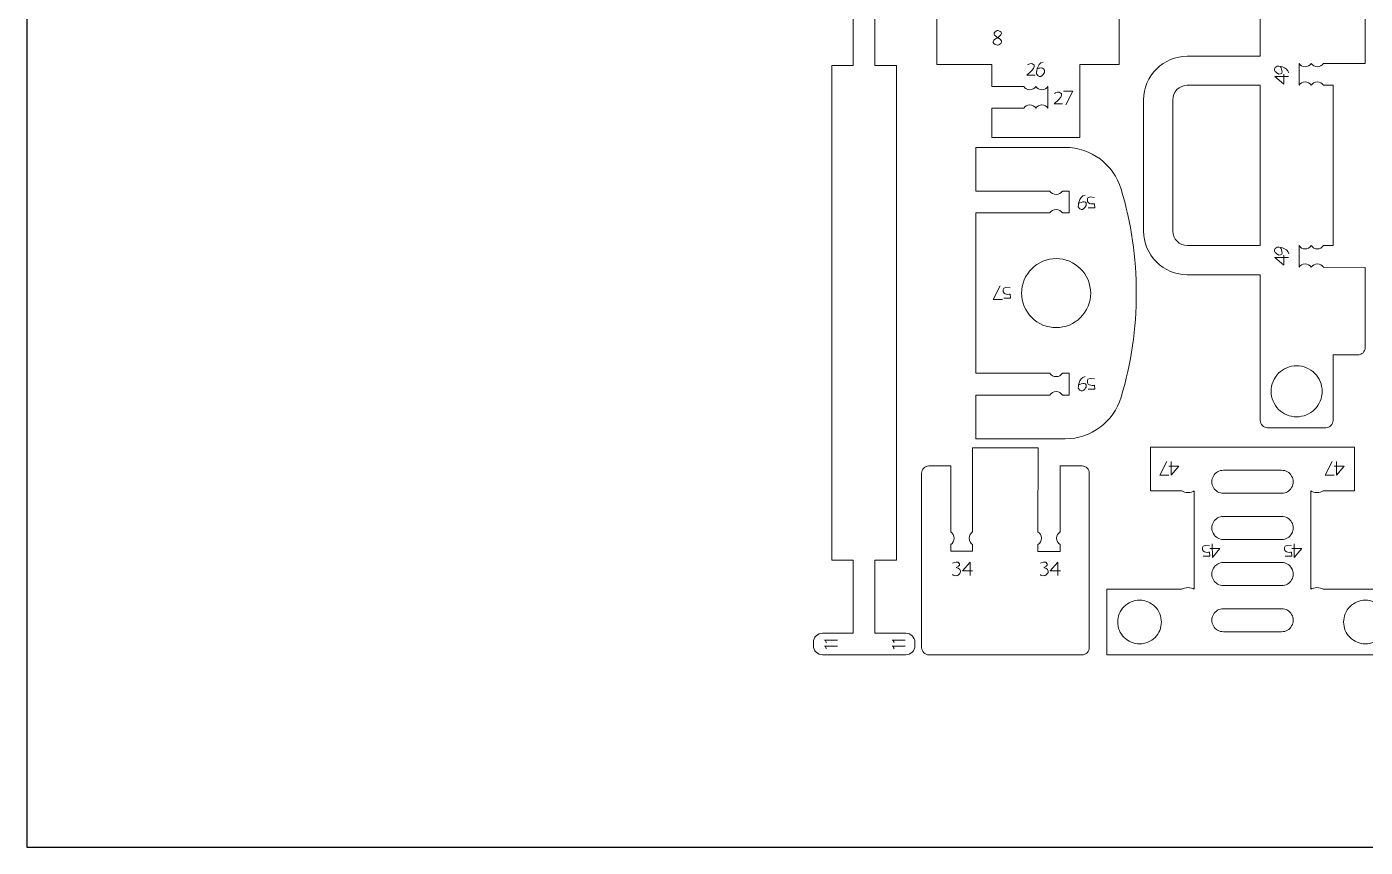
# Model space of a CAD drawing. Header units: centimetres. Extents: x -25 to 25, y -32.5 to 32.5.
# Drawn here: x -25 to -6.45, y -32.5 to -21.13 of the extents above; entities that cross this region are included whole.
import ezdxf

# ---------------------------------------------------------------- set-up
doc = ezdxf.new("R2010")
doc.units = ezdxf.units.CM
doc.header["$MEASUREMENT"] = 0
doc.layers.add('Capa 1', color=7, linetype='Continuous')

msp = doc.modelspace()

# ---------------------------------------------------------------- linework, layer by layer
at = {"layer": 'Capa 1', "color": 254}
msp.add_lwpolyline([(-25, -32.5), (25, -32.5), (25, 32.5), (-25, 32.5), (-25, -32.5)], close=True, dxfattribs=at)
at = {"layer": 'Capa 1', "color": 250, "lineweight": 9}
for points, knots in [([(-11.18623, -21.95281), (-11.18623, -21.95281), (-11.62764, -21.95281), (-11.62764, -21.95281), (-11.62764, -21.95281), (-11.62764, -21.95281), (-11.62764, -21.64964), (-11.62764, -21.64964), (-11.62764, -21.64964), (-11.62764, -21.64964), (-12.39067, -21.64964), (-12.39067, -21.64964), (-12.39067, -21.64964), (-12.39067, -21.64964), (-12.39067, -20.96394), (-12.39067, -20.96394), (-12.39067, -20.96394), (-12.39064, -20.7694), (-12.30115, -20.58584), (-12.1478, -20.46614), (-12.1478, -20.46614), (-12.1478, -20.46614), (-10.84856, -19.45156), (-10.84856, -19.45156), (-10.84856, -19.45156), (-10.66436, -19.30851), (-10.41473, -19.28299), (-10.2054, -19.38581), (-10.2054, -19.38581), (-9.99607, -19.48862), (-9.86368, -19.69855), (-9.8643, -19.93177), (-9.8643, -19.93177), (-9.8643, -19.93177), (-9.8643, -21.64964), (-9.8643, -21.64964), (-9.8643, -21.64964), (-9.8643, -21.64964), (-10.40793, -21.64964), (-10.40793, -21.64964), (-10.40793, -21.64964), (-10.40793, -21.64964), (-10.40793, -22.66019), (-10.40793, -22.66019), (-10.40793, -22.66019), (-10.40793, -22.66019), (-11.62764, -22.66019), (-11.62764, -22.66019), (-11.62764, -22.66019), (-11.62764, -22.66019), (-11.62764, -22.25282), (-11.62764, -22.25282), (-11.62764, -22.25282), (-11.62764, -22.25282), (-11.18639, -22.25282), (-11.18639, -22.25282)], [0, 0, 0, 0, 0.06666667, 0.06666667, 0.06666667, 0.06666667, 0.13333333, 0.13333333, 0.13333333, 0.13333333, 0.2, 0.2, 0.2, 0.2, 0.26666667, 0.26666667, 0.26666667, 0.26666667, 0.33333333, 0.33333333, 0.33333333, 0.33333333, 0.4, 0.4, 0.4, 0.4, 0.46666667, 0.46666667, 0.46666667, 0.46666667, 0.53333333, 0.53333333, 0.53333333, 0.53333333, 0.6, 0.6, 0.6, 0.6, 0.66666667, 0.66666667, 0.66666667, 0.66666667, 0.73333333, 0.73333333, 0.73333333, 0.73333333, 0.8, 0.8, 0.8, 0.8, 0.86666667, 0.86666667, 0.86666667, 0.86666667, 1, 1, 1, 1]), ([(-7.03354, -21.63417), (-7.03354, -21.63417), (-6.45442, -21.63416), (-6.45442, -21.63416), (-6.45442, -21.63416), (-6.45442, -21.63416), (-6.45442, -20.52318), (-6.45442, -20.52318), (-6.45442, -20.52318), (-6.45445, -20.49637), (-6.46511, -20.47069), (-6.48407, -20.45173), (-6.48407, -20.45173), (-6.50303, -20.4328), (-6.52863, -20.42216), (-6.55542, -20.42219), (-6.55542, -20.42219), (-6.55542, -20.42219), (-6.89898, -20.42219), (-6.89898, -20.42219), (-6.89898, -20.42219), (-6.89898, -20.42219), (-6.89898, -19.5132), (-6.89898, -19.5132), (-6.89898, -19.5132), (-6.899, -19.48638), (-6.90967, -19.4607), (-6.92863, -19.44177), (-6.92863, -19.44177), (-6.94761, -19.42281), (-6.97319, -19.41217), (-7, -19.4122), (-7, -19.4122), (-7, -19.4122), (-7.80797, -19.4122), (-7.80797, -19.4122), (-7.80797, -19.4122), (-7.83478, -19.41223), (-7.86049, -19.42289), (-7.87942, -19.44185), (-7.87942, -19.44185), (-7.89835, -19.46081), (-7.90899, -19.48638), (-7.90896, -19.5132), (-7.90896, -19.5132), (-7.90896, -19.5132), (-7.90896, -21.53317), (-7.90896, -21.53317), (-7.90896, -21.53317), (-7.90896, -21.53317), (-8.91895, -21.53317), (-8.91895, -21.53317), (-8.91895, -21.53317), (-9.07977, -21.53327), (-9.23396, -21.59724), (-9.34762, -21.71103), (-9.34762, -21.71103), (-9.46127, -21.82484), (-9.52506, -21.97833), (-9.52495, -22.13914), (-9.52495, -22.13914), (-9.52495, -22.13914), (-9.52495, -23.95712), (-9.52495, -23.95712), (-9.52495, -23.95712), (-9.52485, -24.11794), (-9.46085, -24.27214), (-9.34707, -24.38579), (-9.34707, -24.38579), (-9.23328, -24.49942), (-9.07977, -24.5632), (-8.91895, -24.5631), (-8.91895, -24.5631), (-8.91895, -24.5631), (-7.90896, -24.5631), (-7.90896, -24.5631), (-7.90896, -24.5631), (-7.90896, -24.5631), (-7.90896, -26.58307), (-7.90896, -26.58307), (-7.90896, -26.58307), (-7.90896, -26.60988), (-7.8983, -26.63559), (-7.87932, -26.65453), (-7.87932, -26.65453), (-7.86036, -26.67346), (-7.83478, -26.68409), (-7.80797, -26.68407), (-7.80797, -26.68407), (-7.80797, -26.68407), (-7, -26.68407), (-7, -26.68407), (-7, -26.68407), (-6.97319, -26.68407), (-6.94748, -26.67341), (-6.92855, -26.65442), (-6.92855, -26.65442), (-6.90961, -26.63546), (-6.89898, -26.60988), (-6.89898, -26.58307), (-6.89898, -26.58307), (-6.89898, -26.58307), (-6.89898, -25.67408), (-6.89898, -25.67408), (-6.89898, -25.67408), (-6.89898, -25.67408), (-6.55542, -25.67408), (-6.55542, -25.67408), (-6.55542, -25.67408), (-6.52863, -25.67408), (-6.50292, -25.66342), (-6.48399, -25.64446), (-6.48399, -25.64446), (-6.46506, -25.62547), (-6.45442, -25.5999), (-6.45442, -25.57309), (-6.45442, -25.57309), (-6.45442, -25.57309), (-6.45442, -24.4621), (-6.45442, -24.4621), (-6.45442, -24.4621), (-6.45442, -24.4621), (-7.03338, -24.45913), (-7.03338, -24.45913)], [0, 0, 0, 0, 0.03125, 0.03125, 0.03125, 0.03125, 0.0625, 0.0625, 0.0625, 0.0625, 0.09375, 0.09375, 0.09375, 0.09375, 0.125, 0.125, 0.125, 0.125, 0.15625, 0.15625, 0.15625, 0.15625, 0.1875, 0.1875, 0.1875, 0.1875, 0.21875, 0.21875, 0.21875, 0.21875, 0.25, 0.25, 0.25, 0.25, 0.28125, 0.28125, 0.28125, 0.28125, 0.3125, 0.3125, 0.3125, 0.3125, 0.34375, 0.34375, 0.34375, 0.34375, 0.375, 0.375, 0.375, 0.375, 0.40625, 0.40625, 0.40625, 0.40625, 0.4375, 0.4375, 0.4375, 0.4375, 0.46875, 0.46875, 0.46875, 0.46875, 0.5, 0.5, 0.5, 0.5, 0.53125, 0.53125, 0.53125, 0.53125, 0.5625, 0.5625, 0.5625, 0.5625, 0.59375, 0.59375, 0.59375, 0.59375, 0.625, 0.625, 0.625, 0.625, 0.65625, 0.65625, 0.65625, 0.65625, 0.6875, 0.6875, 0.6875, 0.6875, 0.71875, 0.71875, 0.71875, 0.71875, 0.75, 0.75, 0.75, 0.75, 0.78125, 0.78125, 0.78125, 0.78125, 0.8125, 0.8125, 0.8125, 0.8125, 0.84375, 0.84375, 0.84375, 0.84375, 0.875, 0.875, 0.875, 0.875, 0.90625, 0.90625, 0.90625, 0.90625, 0.9375, 0.9375, 0.9375, 0.9375, 1, 1, 1, 1]), ([(-13.24672, -28.52178), (-13.24672, -28.52178), (-12.94671, -28.52178), (-12.94671, -28.52178), (-12.94671, -28.52178), (-12.94671, -28.52178), (-12.94671, -21.66276), (-12.94671, -21.66276), (-12.94671, -21.66276), (-12.94671, -21.66276), (-13.24672, -21.66276), (-13.24672, -21.66276), (-13.24672, -21.66276), (-13.24672, -21.66276), (-13.24672, -20.6522), (-13.24672, -20.6522), (-13.24672, -20.6522), (-13.24672, -20.6522), (-12.8204, -20.6522), (-12.8204, -20.6522), (-12.8204, -20.6522), (-12.78687, -20.65218), (-12.75473, -20.63884), (-12.73104, -20.61513), (-12.73104, -20.61513), (-12.70736, -20.59141), (-12.69406, -20.55941), (-12.69408, -20.52589), (-12.69408, -20.52589), (-12.69408, -20.52589), (-12.69408, -20.47852), (-12.69408, -20.47852), (-12.69408, -20.47852), (-12.6941, -20.44499), (-12.70743, -20.41285), (-12.73116, -20.38917), (-12.73116, -20.38917), (-12.75487, -20.36547), (-12.78687, -20.35218), (-12.8204, -20.3522), (-12.8204, -20.3522), (-12.8204, -20.3522), (-13.39673, -20.3522), (-13.39673, -20.3522), (-13.39673, -20.3522), (-13.39673, -20.3522), (-13.97305, -20.3522), (-13.97305, -20.3522), (-13.97305, -20.3522), (-14.00658, -20.35222), (-14.03872, -20.36556), (-14.06241, -20.38928), (-14.06241, -20.38928), (-14.0861, -20.41299), (-14.09939, -20.44499), (-14.09938, -20.47852), (-14.09938, -20.47852), (-14.09938, -20.47852), (-14.09938, -20.52589), (-14.09938, -20.52589), (-14.09938, -20.52589), (-14.09936, -20.55941), (-14.08602, -20.59155), (-14.0623, -20.61524), (-14.0623, -20.61524), (-14.03858, -20.63893), (-14.00658, -20.65223), (-13.97305, -20.6522), (-13.97305, -20.6522), (-13.97305, -20.6522), (-13.54673, -20.6522), (-13.54673, -20.6522), (-13.54673, -20.6522), (-13.54673, -20.6522), (-13.54673, -21.66276), (-13.54673, -21.66276), (-13.54673, -21.66276), (-13.54673, -21.66276), (-13.84674, -21.66276), (-13.84674, -21.66276), (-13.84674, -21.66276), (-13.84674, -21.66276), (-13.84674, -28.52178), (-13.84674, -28.52178), (-13.84674, -28.52178), (-13.84674, -28.52178), (-13.54673, -28.52178), (-13.54673, -28.52178), (-13.54673, -28.52178), (-13.54673, -28.52178), (-13.54673, -29.53233), (-13.54673, -29.53233), (-13.54673, -29.53233), (-13.54673, -29.53233), (-13.97305, -29.53233), (-13.97305, -29.53233), (-13.97305, -29.53233), (-14.00658, -29.53235), (-14.03872, -29.54569), (-14.06241, -29.56941), (-14.06241, -29.56941), (-14.0861, -29.59313), (-14.09939, -29.62513), (-14.09938, -29.65865), (-14.09938, -29.65865), (-14.09938, -29.65865), (-14.09938, -29.70602), (-14.09938, -29.70602), (-14.09938, -29.70602), (-14.09936, -29.73955), (-14.08602, -29.77169), (-14.0623, -29.79537), (-14.0623, -29.79537), (-14.03858, -29.81907), (-14.00658, -29.83236), (-13.97305, -29.83234), (-13.97305, -29.83234), (-13.97305, -29.83234), (-13.39673, -29.83234), (-13.39673, -29.83234), (-13.39673, -29.83234), (-13.39673, -29.83234), (-12.8204, -29.83234), (-12.8204, -29.83234), (-12.8204, -29.83234), (-12.78687, -29.83232), (-12.75473, -29.81898), (-12.73104, -29.79526), (-12.73104, -29.79526), (-12.70736, -29.77154), (-12.69406, -29.73955), (-12.69408, -29.70602), (-12.69408, -29.70602), (-12.69408, -29.70602), (-12.69408, -29.65865), (-12.69408, -29.65865), (-12.69408, -29.65865), (-12.6941, -29.62513), (-12.70743, -29.59299), (-12.73116, -29.5693), (-12.73116, -29.5693), (-12.75487, -29.54561), (-12.78687, -29.53231), (-12.8204, -29.53233), (-12.8204, -29.53233), (-12.8204, -29.53233), (-13.24672, -29.53233), (-13.24672, -29.53233), (-13.24672, -29.53233), (-13.24672, -29.53233), (-13.24672, -28.52178), (-13.24672, -28.52178)], [0, 0, 0, 0, 0.02564103, 0.02564103, 0.02564103, 0.02564103, 0.05128205, 0.05128205, 0.05128205, 0.05128205, 0.07692308, 0.07692308, 0.07692308, 0.07692308, 0.1025641, 0.1025641, 0.1025641, 0.1025641, 0.12820513, 0.12820513, 0.12820513, 0.12820513, 0.15384615, 0.15384615, 0.15384615, 0.15384615, 0.17948718, 0.17948718, 0.17948718, 0.17948718, 0.20512821, 0.20512821, 0.20512821, 0.20512821, 0.23076923, 0.23076923, 0.23076923, 0.23076923, 0.25641026, 0.25641026, 0.25641026, 0.25641026, 0.28205128, 0.28205128, 0.28205128, 0.28205128, 0.30769231, 0.30769231, 0.30769231, 0.30769231, 0.33333333, 0.33333333, 0.33333333, 0.33333333, 0.35897436, 0.35897436, 0.35897436, 0.35897436, 0.38461538, 0.38461538, 0.38461538, 0.38461538, 0.41025641, 0.41025641, 0.41025641, 0.41025641, 0.43589744, 0.43589744, 0.43589744, 0.43589744, 0.46153846, 0.46153846, 0.46153846, 0.46153846, 0.48717949, 0.48717949, 0.48717949, 0.48717949, 0.51282051, 0.51282051, 0.51282051, 0.51282051, 0.53846154, 0.53846154, 0.53846154, 0.53846154, 0.56410256, 0.56410256, 0.56410256, 0.56410256, 0.58974359, 0.58974359, 0.58974359, 0.58974359, 0.61538462, 0.61538462, 0.61538462, 0.61538462, 0.64102564, 0.64102564, 0.64102564, 0.64102564, 0.66666667, 0.66666667, 0.66666667, 0.66666667, 0.69230769, 0.69230769, 0.69230769, 0.69230769, 0.71794872, 0.71794872, 0.71794872, 0.71794872, 0.74358974, 0.74358974, 0.74358974, 0.74358974, 0.76923077, 0.76923077, 0.76923077, 0.76923077, 0.79487179, 0.79487179, 0.79487179, 0.79487179, 0.82051282, 0.82051282, 0.82051282, 0.82051282, 0.84615385, 0.84615385, 0.84615385, 0.84615385, 0.87179487, 0.87179487, 0.87179487, 0.87179487, 0.8974359, 0.8974359, 0.8974359, 0.8974359, 0.92307692, 0.92307692, 0.92307692, 0.92307692, 0.94871795, 0.94871795, 0.94871795, 0.94871795, 1, 1, 1, 1]), ([(-7.37042, -21.63417), (-7.35264, -21.66187), (-7.32156, -21.68023), (-7.2862, -21.68023), (-7.2862, -21.68023), (-7.25084, -21.68023), (-7.21976, -21.66187), (-7.20198, -21.63417)], [0, 0, 0, 0, 0.33333333, 0.33333333, 0.33333333, 0.33333333, 1, 1, 1, 1]), ([(-7.20198, -21.63417), (-7.1842, -21.66187), (-7.15312, -21.68023), (-7.11776, -21.68023), (-7.11776, -21.68023), (-7.0824, -21.68023), (-7.05132, -21.66187), (-7.03354, -21.63417)], [0, 0, 0, 0, 0.33333333, 0.33333333, 0.33333333, 0.33333333, 1, 1, 1, 1]), ([(-11.01779, -21.95281), (-11.03557, -21.98051), (-11.06665, -21.99887), (-11.10201, -21.99887), (-11.10201, -21.99887), (-11.13737, -21.99887), (-11.16845, -21.98051), (-11.18623, -21.95281)], [0, 0, 0, 0, 0.33333333, 0.33333333, 0.33333333, 0.33333333, 1, 1, 1, 1]), ([(-10.84935, -21.95281), (-10.86713, -21.98051), (-10.89821, -21.99887), (-10.93357, -21.99887), (-10.93357, -21.99887), (-10.96893, -21.99887), (-11.00001, -21.98051), (-11.01779, -21.95281)], [0, 0, 0, 0, 0.33333333, 0.33333333, 0.33333333, 0.33333333, 1, 1, 1, 1]), ([(-8.91895, -21.93715), (-8.97257, -21.9372), (-9.02396, -21.95853), (-9.06183, -21.99645), (-9.06183, -21.99645), (-9.09972, -22.03437), (-9.12099, -22.08555), (-9.12094, -22.13914), (-9.12094, -22.13914), (-9.12094, -22.13914), (-9.12094, -23.95712), (-9.12094, -23.95712), (-9.12094, -23.95712), (-9.12092, -24.01072), (-9.09959, -24.06214), (-9.06167, -24.1), (-9.06167, -24.1), (-9.02373, -24.1379), (-8.97257, -24.15914), (-8.91895, -24.15912), (-8.91895, -24.15912), (-8.91895, -24.15912), (-7.90896, -24.15912), (-7.90896, -24.15912), (-7.90896, -24.15912), (-7.90896, -24.15912), (-7.90896, -21.93715), (-7.90896, -21.93715), (-7.90896, -21.93715), (-7.90896, -21.93715), (-8.91895, -21.93715), (-8.91895, -21.93715)], [0, 0, 0, 0, 0.11111111, 0.11111111, 0.11111111, 0.11111111, 0.22222222, 0.22222222, 0.22222222, 0.22222222, 0.33333333, 0.33333333, 0.33333333, 0.33333333, 0.44444444, 0.44444444, 0.44444444, 0.44444444, 0.55555556, 0.55555556, 0.55555556, 0.55555556, 0.66666667, 0.66666667, 0.66666667, 0.66666667, 0.77777778, 0.77777778, 0.77777778, 0.77777778, 1, 1, 1, 1]), ([(-7.37026, -21.93418), (-7.35248, -21.90648), (-7.3214, -21.88812), (-7.28604, -21.88812), (-7.28604, -21.88812), (-7.25068, -21.88812), (-7.2196, -21.90648), (-7.20182, -21.93418)], [0, 0, 0, 0, 0.33333333, 0.33333333, 0.33333333, 0.33333333, 1, 1, 1, 1]), ([(-7.20182, -21.93418), (-7.18404, -21.90648), (-7.15296, -21.88812), (-7.1176, -21.88812), (-7.1176, -21.88812), (-7.08224, -21.88812), (-7.05116, -21.90648), (-7.03338, -21.93418)], [0, 0, 0, 0, 0.33333333, 0.33333333, 0.33333333, 0.33333333, 1, 1, 1, 1]), ([(-7.03354, -24.15912), (-7.03354, -24.15912), (-6.89898, -24.15912), (-6.89898, -24.15912), (-6.89898, -24.15912), (-6.89898, -24.15912), (-6.89898, -21.93715), (-6.89898, -21.93715), (-6.89898, -21.93715), (-6.89898, -21.93715), (-7.03338, -21.93418), (-7.03338, -21.93418)], [0, 0, 0, 0, 0.25, 0.25, 0.25, 0.25, 0.5, 0.5, 0.5, 0.5, 1, 1, 1, 1]), ([(-11.01795, -22.25282), (-11.03573, -22.22512), (-11.06681, -22.20676), (-11.10217, -22.20676), (-11.10217, -22.20676), (-11.13753, -22.20676), (-11.16861, -22.22512), (-11.18639, -22.25282)], [0, 0, 0, 0, 0.33333333, 0.33333333, 0.33333333, 0.33333333, 1, 1, 1, 1]), ([(-10.84951, -22.25282), (-10.86729, -22.22512), (-10.89837, -22.20676), (-10.93373, -22.20676), (-10.93373, -22.20676), (-10.96909, -22.20676), (-11.00017, -22.22512), (-11.01795, -22.25282)], [0, 0, 0, 0, 0.33333333, 0.33333333, 0.33333333, 0.33333333, 1, 1, 1, 1]), ([(-10.82474, -23.40279), (-10.82474, -23.40279), (-11.8476, -23.40416), (-11.8476, -23.40416), (-11.8476, -23.40416), (-11.8476, -23.40416), (-11.8476, -22.79816), (-11.8476, -22.79816), (-11.8476, -22.79816), (-11.8476, -22.79816), (-10.61047, -22.79816), (-10.61047, -22.79816), (-10.61047, -22.79816), (-10.2533, -22.79803), (-9.93832, -23.03306), (-9.83614, -23.3753), (-9.83614, -23.3753), (-9.55547, -24.31651), (-9.55558, -25.3197), (-9.83614, -26.26096), (-9.83614, -26.26096), (-9.93808, -26.60326), (-10.2533, -26.83797), (-10.61047, -26.83808), (-10.61047, -26.83808), (-10.61047, -26.83808), (-11.8476, -26.83808), (-11.8476, -26.83808), (-11.8476, -26.83808), (-11.8476, -26.83808), (-11.8476, -26.2321), (-11.8476, -26.2321), (-11.8476, -26.2321), (-11.8476, -26.2321), (-10.82474, -26.2321), (-10.82474, -26.2321)], [0, 0, 0, 0, 0.1, 0.1, 0.1, 0.1, 0.2, 0.2, 0.2, 0.2, 0.3, 0.3, 0.3, 0.3, 0.4, 0.4, 0.4, 0.4, 0.5, 0.5, 0.5, 0.5, 0.6, 0.6, 0.6, 0.6, 0.7, 0.7, 0.7, 0.7, 0.8, 0.8, 0.8, 0.8, 1, 1, 1, 1]), ([(-10.64849, -23.40279), (-10.6671, -23.43178), (-10.69962, -23.45099), (-10.73662, -23.45099), (-10.73662, -23.45099), (-10.77362, -23.45099), (-10.80614, -23.43178), (-10.82474, -23.40279)], [0, 0, 0, 0, 0.33333333, 0.33333333, 0.33333333, 0.33333333, 1, 1, 1, 1]), ([(-10.64848, -23.40279), (-10.64848, -23.40279), (-10.55596, -23.40268), (-10.55596, -23.40268), (-10.55596, -23.40268), (-10.55596, -23.40268), (-10.55596, -23.70715), (-10.55596, -23.70715), (-10.55596, -23.70715), (-10.55596, -23.70715), (-10.6485, -23.70715), (-10.6485, -23.70715)], [0, 0, 0, 0, 0.25, 0.25, 0.25, 0.25, 0.5, 0.5, 0.5, 0.5, 1, 1, 1, 1]), ([(-10.82474, -25.92774), (-10.82474, -25.92774), (-11.8476, -25.92911), (-11.8476, -25.92911), (-11.8476, -25.92911), (-11.8476, -25.92911), (-11.8476, -23.70715), (-11.8476, -23.70715), (-11.8476, -23.70715), (-11.8476, -23.70715), (-10.82474, -23.70715), (-10.82474, -23.70715)], [0, 0, 0, 0, 0.25, 0.25, 0.25, 0.25, 0.5, 0.5, 0.5, 0.5, 1, 1, 1, 1]), ([(-10.64849, -23.70715), (-10.6671, -23.67816), (-10.69962, -23.65895), (-10.73662, -23.65895), (-10.73662, -23.65895), (-10.77362, -23.65895), (-10.80614, -23.67816), (-10.82474, -23.70715)], [0, 0, 0, 0, 0.33333333, 0.33333333, 0.33333333, 0.33333333, 1, 1, 1, 1]), ([(-7.37042, -24.15912), (-7.35264, -24.18682), (-7.32156, -24.20518), (-7.2862, -24.20518), (-7.2862, -24.20518), (-7.25084, -24.20518), (-7.21976, -24.18682), (-7.20198, -24.15912)], [0, 0, 0, 0, 0.33333333, 0.33333333, 0.33333333, 0.33333333, 1, 1, 1, 1]), ([(-7.20198, -24.15912), (-7.1842, -24.18682), (-7.15312, -24.20518), (-7.11776, -24.20518), (-7.11776, -24.20518), (-7.0824, -24.20518), (-7.05132, -24.18682), (-7.03354, -24.15912)], [0, 0, 0, 0, 0.33333333, 0.33333333, 0.33333333, 0.33333333, 1, 1, 1, 1]), ([(-10.73662, -24.33954), (-10.86364, -24.33962), (-10.98541, -24.39015), (-11.07516, -24.48001), (-11.07516, -24.48001), (-11.16492, -24.5699), (-11.21529, -24.69111), (-11.21521, -24.81813), (-11.21521, -24.81813), (-11.21513, -24.94513), (-11.1646, -25.06692), (-11.07472, -25.15665), (-11.07472, -25.15665), (-10.98486, -25.24641), (-10.86364, -25.29677), (-10.73662, -25.29669), (-10.73662, -25.29669), (-10.60963, -25.29662), (-10.48783, -25.24609), (-10.3981, -25.15623), (-10.3981, -25.15623), (-10.30835, -25.06637), (-10.25795, -24.94513), (-10.25803, -24.81813), (-10.25803, -24.81813), (-10.25814, -24.69111), (-10.30866, -24.56935), (-10.39852, -24.47959), (-10.39852, -24.47959), (-10.48838, -24.38983), (-10.60963, -24.33947), (-10.73662, -24.33954)], [0, 0, 0, 0, 0.11111111, 0.11111111, 0.11111111, 0.11111111, 0.22222222, 0.22222222, 0.22222222, 0.22222222, 0.33333333, 0.33333333, 0.33333333, 0.33333333, 0.44444444, 0.44444444, 0.44444444, 0.44444444, 0.55555556, 0.55555556, 0.55555556, 0.55555556, 0.66666667, 0.66666667, 0.66666667, 0.66666667, 0.77777778, 0.77777778, 0.77777778, 0.77777778, 1, 1, 1, 1]), ([(-7.37026, -24.45913), (-7.35248, -24.43143), (-7.3214, -24.41307), (-7.28604, -24.41307), (-7.28604, -24.41307), (-7.25068, -24.41307), (-7.2196, -24.43143), (-7.20182, -24.45913)], [0, 0, 0, 0, 0.33333333, 0.33333333, 0.33333333, 0.33333333, 1, 1, 1, 1]), ([(-7.20182, -24.45913), (-7.18404, -24.43143), (-7.15296, -24.41307), (-7.1176, -24.41307), (-7.1176, -24.41307), (-7.08224, -24.41307), (-7.05116, -24.43143), (-7.03338, -24.45913)], [0, 0, 0, 0, 0.33333333, 0.33333333, 0.33333333, 0.33333333, 1, 1, 1, 1]), ([(-10.64849, -25.92774), (-10.6671, -25.95673), (-10.69962, -25.97594), (-10.73662, -25.97594), (-10.73662, -25.97594), (-10.77362, -25.97594), (-10.80614, -25.95673), (-10.82474, -25.92774)], [0, 0, 0, 0, 0.33333333, 0.33333333, 0.33333333, 0.33333333, 1, 1, 1, 1]), ([(-10.64848, -25.92774), (-10.64848, -25.92774), (-10.55596, -25.92763), (-10.55596, -25.92763), (-10.55596, -25.92763), (-10.55596, -25.92763), (-10.55596, -26.2321), (-10.55596, -26.2321), (-10.55596, -26.2321), (-10.55596, -26.2321), (-10.6485, -26.2321), (-10.6485, -26.2321)], [0, 0, 0, 0, 0.25, 0.25, 0.25, 0.25, 0.5, 0.5, 0.5, 0.5, 1, 1, 1, 1]), ([(-7.0505, -26.17909), (-7.05055, -26.08526), (-7.08787, -25.99532), (-7.15425, -25.92904), (-7.15425, -25.92904), (-7.22061, -25.86273), (-7.31016, -25.82552), (-7.40398, -25.8256), (-7.40398, -25.8256), (-7.49778, -25.82565), (-7.58775, -25.86297), (-7.65403, -25.92936), (-7.65403, -25.92936), (-7.72031, -25.99571), (-7.75752, -26.08526), (-7.75747, -26.17909), (-7.75747, -26.17909), (-7.75742, -26.27289), (-7.7201, -26.36286), (-7.65372, -26.42914), (-7.65372, -26.42914), (-7.58733, -26.49542), (-7.49778, -26.53263), (-7.40398, -26.53257), (-7.40398, -26.53257), (-7.31016, -26.53252), (-7.22022, -26.49521), (-7.15394, -26.42882), (-7.15394, -26.42882), (-7.08763, -26.36244), (-7.05042, -26.27289), (-7.0505, -26.17909)], [0, 0, 0, 0, 0.11111111, 0.11111111, 0.11111111, 0.11111111, 0.22222222, 0.22222222, 0.22222222, 0.22222222, 0.33333333, 0.33333333, 0.33333333, 0.33333333, 0.44444444, 0.44444444, 0.44444444, 0.44444444, 0.55555556, 0.55555556, 0.55555556, 0.55555556, 0.66666667, 0.66666667, 0.66666667, 0.66666667, 0.77777778, 0.77777778, 0.77777778, 0.77777778, 1, 1, 1, 1]), ([(-10.64849, -26.2321), (-10.6671, -26.20311), (-10.69962, -26.1839), (-10.73662, -26.1839), (-10.73662, -26.1839), (-10.77362, -26.1839), (-10.80614, -26.20311), (-10.82474, -26.2321)], [0, 0, 0, 0, 0.33333333, 0.33333333, 0.33333333, 0.33333333, 1, 1, 1, 1]), ([(-10.98818, -28.12704), (-10.98818, -28.12704), (-10.98414, -26.96147), (-10.98414, -26.96147), (-10.98414, -26.96147), (-10.98414, -26.96147), (-11.89313, -26.96147), (-11.89313, -26.96147), (-11.89313, -26.96147), (-11.89313, -26.96147), (-11.89313, -28.12822), (-11.89313, -28.12822)], [0, 0, 0, 0, 0.25, 0.25, 0.25, 0.25, 0.5, 0.5, 0.5, 0.5, 1, 1, 1, 1]), ([(-7.03731, -27.55989), (-7.03731, -27.55989), (-6.60146, -27.55989), (-6.60146, -27.55989), (-6.60146, -27.55989), (-6.60146, -27.55989), (-6.60146, -26.95389), (-6.60146, -26.95389), (-6.60146, -26.95389), (-6.60146, -26.95389), (-9.4294, -26.95389), (-9.4294, -26.95389), (-9.4294, -26.95389), (-9.4294, -26.95389), (-9.4294, -27.55989), (-9.4294, -27.55989), (-9.4294, -27.55989), (-9.4294, -27.55989), (-8.99354, -27.55988), (-8.99354, -27.55988)], [0, 0, 0, 0, 0.16666667, 0.16666667, 0.16666667, 0.16666667, 0.33333333, 0.33333333, 0.33333333, 0.33333333, 0.5, 0.5, 0.5, 0.5, 0.66666667, 0.66666667, 0.66666667, 0.66666667, 1, 1, 1, 1]), ([(-12.19748, -28.12822), (-12.19748, -28.12822), (-12.19611, -27.21396), (-12.19611, -27.21396), (-12.19611, -27.21396), (-12.19611, -27.21396), (-12.4991, -27.21396), (-12.4991, -27.21396), (-12.4991, -27.21396), (-12.52591, -27.21398), (-12.55162, -27.22464), (-12.57056, -27.2436), (-12.57056, -27.2436), (-12.58949, -27.26256), (-12.60012, -27.28814), (-12.6001, -27.31495), (-12.6001, -27.31495), (-12.6001, -27.31495), (-12.6001, -29.73135), (-12.6001, -29.73135), (-12.6001, -29.73135), (-12.6001, -29.75813), (-12.58944, -29.78384), (-12.57045, -29.80277), (-12.57045, -29.80277), (-12.55149, -29.82173), (-12.52591, -29.83237), (-12.4991, -29.83234), (-12.4991, -29.83234), (-12.4991, -29.83234), (-10.37813, -29.83234), (-10.37813, -29.83234), (-10.37813, -29.83234), (-10.35135, -29.83231), (-10.32564, -29.82165), (-10.30671, -29.80269), (-10.30671, -29.80269), (-10.28777, -29.78373), (-10.27714, -29.75813), (-10.27714, -29.73135), (-10.27714, -29.73135), (-10.27714, -29.73135), (-10.27714, -27.31495), (-10.27714, -27.31495), (-10.27714, -27.31495), (-10.27716, -27.28814), (-10.28783, -27.26246), (-10.30679, -27.24353), (-10.30679, -27.24353), (-10.32575, -27.22457), (-10.35135, -27.21393), (-10.37813, -27.21396), (-10.37813, -27.21396), (-10.37813, -27.21396), (-10.68115, -27.21396), (-10.68115, -27.21396), (-10.68115, -27.21396), (-10.68115, -27.21396), (-10.68115, -28.12704), (-10.68115, -28.12704)], [0, 0, 0, 0, 0.0625, 0.0625, 0.0625, 0.0625, 0.125, 0.125, 0.125, 0.125, 0.1875, 0.1875, 0.1875, 0.1875, 0.25, 0.25, 0.25, 0.25, 0.3125, 0.3125, 0.3125, 0.3125, 0.375, 0.375, 0.375, 0.375, 0.4375, 0.4375, 0.4375, 0.4375, 0.5, 0.5, 0.5, 0.5, 0.5625, 0.5625, 0.5625, 0.5625, 0.625, 0.625, 0.625, 0.625, 0.6875, 0.6875, 0.6875, 0.6875, 0.75, 0.75, 0.75, 0.75, 0.8125, 0.8125, 0.8125, 0.8125, 0.875, 0.875, 0.875, 0.875, 1, 1, 1, 1]), ([(-8.41941, -27.59355), (-8.47656, -27.59355), (-8.52934, -27.56307), (-8.55791, -27.51359), (-8.55791, -27.51359), (-8.58648, -27.46412), (-8.58648, -27.40317), (-8.55791, -27.3537), (-8.55791, -27.3537), (-8.52934, -27.3042), (-8.47656, -27.27373), (-8.41941, -27.27373), (-8.41941, -27.27373), (-8.41941, -27.27373), (-7.61145, -27.27373), (-7.61145, -27.27373), (-7.61145, -27.27373), (-7.55431, -27.27373), (-7.50152, -27.3042), (-7.47295, -27.3537), (-7.47295, -27.3537), (-7.44438, -27.40317), (-7.44438, -27.46412), (-7.47295, -27.51359), (-7.47295, -27.51359), (-7.50152, -27.56307), (-7.55431, -27.59355), (-7.61145, -27.59355), (-7.61145, -27.59355), (-7.61145, -27.59355), (-8.41941, -27.59355), (-8.41941, -27.59355)], [0, 0, 0, 0, 0.11111111, 0.11111111, 0.11111111, 0.11111111, 0.22222222, 0.22222222, 0.22222222, 0.22222222, 0.33333333, 0.33333333, 0.33333333, 0.33333333, 0.44444444, 0.44444444, 0.44444444, 0.44444444, 0.55555556, 0.55555556, 0.55555556, 0.55555556, 0.66666667, 0.66666667, 0.66666667, 0.66666667, 0.77777778, 0.77777778, 0.77777778, 0.77777778, 1, 1, 1, 1]), ([(-8.82341, -27.55988), (-8.84137, -27.57387), (-8.87276, -27.58314), (-8.90848, -27.58314), (-8.90848, -27.58314), (-8.94419, -27.58314), (-8.97558, -27.57387), (-8.99354, -27.55988)], [0, 0, 0, 0, 0.33333333, 0.33333333, 0.33333333, 0.33333333, 1, 1, 1, 1]), ([(-7.03731, -27.55989), (-7.05527, -27.57388), (-7.08666, -27.58315), (-7.12238, -27.58315), (-7.12238, -27.58315), (-7.15809, -27.58315), (-7.18948, -27.57388), (-7.20744, -27.55989)], [0, 0, 0, 0, 0.33333333, 0.33333333, 0.33333333, 0.33333333, 1, 1, 1, 1]), ([(-8.41941, -28.23322), (-8.47656, -28.23322), (-8.52934, -28.20273), (-8.55791, -28.15326), (-8.55791, -28.15326), (-8.58648, -28.10379), (-8.58648, -28.04281), (-8.55791, -27.99334), (-8.55791, -27.99334), (-8.52934, -27.94386), (-8.47656, -27.91338), (-8.41941, -27.91338), (-8.41941, -27.91338), (-8.41941, -27.91338), (-7.61145, -27.91338), (-7.61145, -27.91338), (-7.61145, -27.91338), (-7.55431, -27.91338), (-7.50152, -27.94386), (-7.47295, -27.99334), (-7.47295, -27.99334), (-7.44438, -28.04281), (-7.44438, -28.10379), (-7.47295, -28.15326), (-7.47295, -28.15326), (-7.50152, -28.20273), (-7.55431, -28.23322), (-7.61145, -28.23322), (-7.61145, -28.23322), (-7.61145, -28.23322), (-8.41941, -28.23322), (-8.41941, -28.23322)], [0, 0, 0, 0, 0.11111111, 0.11111111, 0.11111111, 0.11111111, 0.22222222, 0.22222222, 0.22222222, 0.22222222, 0.33333333, 0.33333333, 0.33333333, 0.33333333, 0.44444444, 0.44444444, 0.44444444, 0.44444444, 0.55555556, 0.55555556, 0.55555556, 0.55555556, 0.66666667, 0.66666667, 0.66666667, 0.66666667, 0.77777778, 0.77777778, 0.77777778, 0.77777778, 1, 1, 1, 1]), ([(-12.19749, -28.30448), (-12.1685, -28.28587), (-12.14929, -28.25335), (-12.14929, -28.21635), (-12.14929, -28.21635), (-12.14929, -28.17935), (-12.1685, -28.14683), (-12.19749, -28.12823)], [0, 0, 0, 0, 0.33333333, 0.33333333, 0.33333333, 0.33333333, 1, 1, 1, 1]), ([(-11.89313, -28.30448), (-11.92212, -28.28587), (-11.94133, -28.25335), (-11.94133, -28.21635), (-11.94133, -28.21635), (-11.94133, -28.17935), (-11.92212, -28.14683), (-11.89313, -28.12823)], [0, 0, 0, 0, 0.33333333, 0.33333333, 0.33333333, 0.33333333, 1, 1, 1, 1]), ([(-10.98819, -28.30485), (-10.95894, -28.28607), (-10.93956, -28.25327), (-10.93956, -28.21594), (-10.93956, -28.21594), (-10.93956, -28.17862), (-10.95894, -28.14581), (-10.98819, -28.12705)], [0, 0, 0, 0, 0.33333333, 0.33333333, 0.33333333, 0.33333333, 1, 1, 1, 1]), ([(-10.68115, -28.30485), (-10.7104, -28.28607), (-10.72978, -28.25327), (-10.72978, -28.21594), (-10.72978, -28.21594), (-10.72978, -28.17862), (-10.7104, -28.14581), (-10.68115, -28.12705)], [0, 0, 0, 0, 0.33333333, 0.33333333, 0.33333333, 0.33333333, 1, 1, 1, 1]), ([(-12.19749, -28.30449), (-12.19749, -28.30449), (-12.1976, -28.39701), (-12.1976, -28.39701), (-12.1976, -28.39701), (-12.1976, -28.39701), (-11.89313, -28.39701), (-11.89313, -28.39701), (-11.89313, -28.39701), (-11.89313, -28.39701), (-11.89313, -28.30447), (-11.89313, -28.30447)], [0, 0, 0, 0, 0.25, 0.25, 0.25, 0.25, 0.5, 0.5, 0.5, 0.5, 1, 1, 1, 1]), ([(-10.98819, -28.30486), (-10.98819, -28.30486), (-10.9883, -28.39819), (-10.9883, -28.39819), (-10.9883, -28.39819), (-10.9883, -28.39819), (-10.68115, -28.39819), (-10.68115, -28.39819), (-10.68115, -28.39819), (-10.68115, -28.39819), (-10.68115, -28.30484), (-10.68115, -28.30484)], [0, 0, 0, 0, 0.25, 0.25, 0.25, 0.25, 0.5, 0.5, 0.5, 0.5, 1, 1, 1, 1]), ([(-8.41941, -28.87286), (-8.47656, -28.87286), (-8.52934, -28.84238), (-8.55791, -28.7929), (-8.55791, -28.7929), (-8.58648, -28.74343), (-8.58648, -28.68248), (-8.55791, -28.633), (-8.55791, -28.633), (-8.52934, -28.58353), (-8.47656, -28.55304), (-8.41941, -28.55304), (-8.41941, -28.55304), (-8.41941, -28.55304), (-7.61145, -28.55304), (-7.61145, -28.55304), (-7.61145, -28.55304), (-7.55431, -28.55304), (-7.50152, -28.58353), (-7.47295, -28.633), (-7.47295, -28.633), (-7.44438, -28.68248), (-7.44438, -28.74343), (-7.47295, -28.7929), (-7.47295, -28.7929), (-7.50152, -28.84238), (-7.55431, -28.87286), (-7.61145, -28.87286), (-7.61145, -28.87286), (-7.61145, -28.87286), (-8.41941, -28.87286), (-8.41941, -28.87286)], [0, 0, 0, 0, 0.11111111, 0.11111111, 0.11111111, 0.11111111, 0.22222222, 0.22222222, 0.22222222, 0.22222222, 0.33333333, 0.33333333, 0.33333333, 0.33333333, 0.44444444, 0.44444444, 0.44444444, 0.44444444, 0.55555556, 0.55555556, 0.55555556, 0.55555556, 0.66666667, 0.66666667, 0.66666667, 0.66666667, 0.77777778, 0.77777778, 0.77777778, 0.77777778, 1, 1, 1, 1]), ([(-8.99354, -28.92336), (-8.99354, -28.92336), (-10.0354, -28.92336), (-10.0354, -28.92336), (-10.0354, -28.92336), (-10.0354, -28.92336), (-10.0354, -29.83235), (-10.0354, -29.83235), (-10.0354, -29.83235), (-10.0354, -29.83235), (-5.99546, -29.83235), (-5.99546, -29.83235), (-5.99546, -29.83235), (-5.99546, -29.83235), (-5.99546, -28.92336), (-5.99546, -28.92336), (-5.99546, -28.92336), (-5.99546, -28.92336), (-7.03731, -28.92337), (-7.03731, -28.92337)], [0, 0, 0, 0, 0.16666667, 0.16666667, 0.16666667, 0.16666667, 0.33333333, 0.33333333, 0.33333333, 0.33333333, 0.5, 0.5, 0.5, 0.5, 0.66666667, 0.66666667, 0.66666667, 0.66666667, 1, 1, 1, 1]), ([(-8.82341, -28.92336), (-8.84137, -28.90937), (-8.87276, -28.9001), (-8.90848, -28.9001), (-8.90848, -28.9001), (-8.94419, -28.9001), (-8.97558, -28.90937), (-8.99354, -28.92336)], [0, 0, 0, 0, 0.33333333, 0.33333333, 0.33333333, 0.33333333, 1, 1, 1, 1]), ([(-7.03731, -28.92337), (-7.05527, -28.90938), (-7.08666, -28.90011), (-7.12238, -28.90011), (-7.12238, -28.90011), (-7.15809, -28.90011), (-7.18948, -28.90938), (-7.20744, -28.92337)], [0, 0, 0, 0, 0.33333333, 0.33333333, 0.33333333, 0.33333333, 1, 1, 1, 1]), ([(-9.58089, -29.07486), (-9.6613, -29.07491), (-9.7384, -29.10689), (-9.79523, -29.1638), (-9.79523, -29.1638), (-9.85206, -29.2207), (-9.88393, -29.29744), (-9.88391, -29.37787), (-9.88391, -29.37787), (-9.88386, -29.45828), (-9.85185, -29.53538), (-9.79497, -29.59218), (-9.79497, -29.59218), (-9.73806, -29.649), (-9.6613, -29.68091), (-9.58089, -29.68086), (-9.58089, -29.68086), (-9.50049, -29.6808), (-9.42339, -29.64882), (-9.36656, -29.59191), (-9.36656, -29.59191), (-9.30976, -29.53501), (-9.27785, -29.45828), (-9.27791, -29.37787), (-9.27791, -29.37787), (-9.27796, -29.29744), (-9.30994, -29.22036), (-9.36685, -29.16354), (-9.36685, -29.16354), (-9.42373, -29.10671), (-9.50049, -29.0748), (-9.58089, -29.07486)], [0, 0, 0, 0, 0.11111111, 0.11111111, 0.11111111, 0.11111111, 0.22222222, 0.22222222, 0.22222222, 0.22222222, 0.33333333, 0.33333333, 0.33333333, 0.33333333, 0.44444444, 0.44444444, 0.44444444, 0.44444444, 0.55555556, 0.55555556, 0.55555556, 0.55555556, 0.66666667, 0.66666667, 0.66666667, 0.66666667, 0.77777778, 0.77777778, 0.77777778, 0.77777778, 1, 1, 1, 1]), ([(-6.44997, -29.07486), (-6.53038, -29.07491), (-6.60745, -29.10689), (-6.66427, -29.1638), (-6.66427, -29.1638), (-6.7211, -29.2207), (-6.75301, -29.29744), (-6.75295, -29.37787), (-6.75295, -29.37787), (-6.7529, -29.45828), (-6.72092, -29.53538), (-6.66401, -29.59218), (-6.66401, -29.59218), (-6.60711, -29.649), (-6.53038, -29.68091), (-6.44997, -29.68086), (-6.44997, -29.68086), (-6.36953, -29.6808), (-6.29246, -29.64882), (-6.23563, -29.59191), (-6.23563, -29.59191), (-6.17881, -29.53501), (-6.1469, -29.45828), (-6.14695, -29.37787), (-6.14695, -29.37787), (-6.14701, -29.29744), (-6.17899, -29.22036), (-6.2359, -29.16354), (-6.2359, -29.16354), (-6.2928, -29.10671), (-6.36953, -29.0748), (-6.44997, -29.07486)], [0, 0, 0, 0, 0.11111111, 0.11111111, 0.11111111, 0.11111111, 0.22222222, 0.22222222, 0.22222222, 0.22222222, 0.33333333, 0.33333333, 0.33333333, 0.33333333, 0.44444444, 0.44444444, 0.44444444, 0.44444444, 0.55555556, 0.55555556, 0.55555556, 0.55555556, 0.66666667, 0.66666667, 0.66666667, 0.66666667, 0.77777778, 0.77777778, 0.77777778, 0.77777778, 1, 1, 1, 1]), ([(-8.41941, -29.51253), (-8.47656, -29.51253), (-8.52934, -29.48204), (-8.55791, -29.43257), (-8.55791, -29.43257), (-8.58648, -29.3831), (-8.58648, -29.32212), (-8.55791, -29.27265), (-8.55791, -29.27265), (-8.52934, -29.22317), (-8.47656, -29.19268), (-8.41941, -29.19268), (-8.41941, -29.19268), (-8.41941, -29.19268), (-7.61145, -29.19268), (-7.61145, -29.19268), (-7.61145, -29.19268), (-7.55431, -29.19268), (-7.50152, -29.22317), (-7.47295, -29.27265), (-7.47295, -29.27265), (-7.44438, -29.32212), (-7.44438, -29.3831), (-7.47295, -29.43257), (-7.47295, -29.43257), (-7.50152, -29.48204), (-7.55431, -29.51253), (-7.61145, -29.51253), (-7.61145, -29.51253), (-7.61145, -29.51253), (-8.41941, -29.51253), (-8.41941, -29.51253)], [0, 0, 0, 0, 0.11111111, 0.11111111, 0.11111111, 0.11111111, 0.22222222, 0.22222222, 0.22222222, 0.22222222, 0.33333333, 0.33333333, 0.33333333, 0.33333333, 0.44444444, 0.44444444, 0.44444444, 0.44444444, 0.55555556, 0.55555556, 0.55555556, 0.55555556, 0.66666667, 0.66666667, 0.66666667, 0.66666667, 0.77777778, 0.77777778, 0.77777778, 0.77777778, 1, 1, 1, 1])]:
    msp.add_open_spline(points, degree=3, knots=knots, dxfattribs=at)
at = {"layer": 'Capa 1', "color": 22, "lineweight": 5}
for points, knots in [([(-11.54677, -21.2725), (-11.54677, -21.2725), (-11.65858, -21.21879), (-11.55151, -21.17832), (-11.55151, -21.17832), (-11.55151, -21.17832), (-11.39481, -21.1995), (-11.59082, -21.30217), (-11.59082, -21.30217), (-11.59082, -21.30217), (-11.65448, -21.35754), (-11.55117, -21.38118), (-11.55117, -21.38118), (-11.55117, -21.38118), (-11.41776, -21.34988), (-11.54677, -21.2725)], [0, 0, 0, 0, 0.2, 0.2, 0.2, 0.2, 0.4, 0.4, 0.4, 0.4, 0.6, 0.6, 0.6, 0.6, 1, 1, 1, 1]), ([(-11.13524, -21.65242), (-11.13524, -21.65242), (-11.07341, -21.61161), (-11.04625, -21.65242), (-11.04625, -21.65242), (-11.04625, -21.65242), (-11.01533, -21.68332), (-11.08332, -21.74266)], [0, 0, 0, 0, 0.33333333, 0.33333333, 0.33333333, 0.33333333, 1, 1, 1, 1]), ([(-10.99545, -21.70554), (-10.99545, -21.70554), (-10.89161, -21.66499), (-10.89656, -21.75365), (-10.89656, -21.75365), (-10.89656, -21.75365), (-10.95175, -21.87542), (-11.00701, -21.77973), (-11.00701, -21.77973), (-11.00701, -21.77973), (-11.01195, -21.63466), (-10.91804, -21.6149)], [0, 0, 0, 0, 0.25, 0.25, 0.25, 0.25, 0.5, 0.5, 0.5, 0.5, 1, 1, 1, 1]), ([(-7.62838, -21.67555), (-7.62838, -21.67555), (-7.56359, -21.79022), (-7.65205, -21.782), (-7.65205, -21.782), (-7.65205, -21.782), (-7.77168, -21.72232), (-7.67397, -21.67067), (-7.67397, -21.67067), (-7.67397, -21.67067), (-7.52884, -21.67114), (-7.51259, -21.76574)], [0, 0, 0, 0, 0.25, 0.25, 0.25, 0.25, 0.5, 0.5, 0.5, 0.5, 1, 1, 1, 1]), ([(-11.08332, -21.74266), (-11.08332, -21.74266), (-11.1414, -21.79704), (-11.1414, -21.79704), (-11.1414, -21.79704), (-11.1414, -21.79704), (-11.02608, -21.79704), (-11.02608, -21.79704)], [0, 0, 0, 0, 0.33333333, 0.33333333, 0.33333333, 0.33333333, 1, 1, 1, 1]), ([(-7.58283, -21.78253), (-7.58283, -21.78253), (-7.58283, -21.92219), (-7.58283, -21.92219), (-7.58283, -21.92219), (-7.58283, -21.92219), (-7.70644, -21.81714), (-7.70644, -21.81714), (-7.70644, -21.81714), (-7.70644, -21.81714), (-7.51853, -21.81593), (-7.51853, -21.81593)], [0, 0, 0, 0, 0.25, 0.25, 0.25, 0.25, 0.5, 0.5, 0.5, 0.5, 1, 1, 1, 1]), ([(-10.75717, -22.04924), (-10.75717, -22.04924), (-10.69534, -22.00843), (-10.66818, -22.04924), (-10.66818, -22.04924), (-10.66818, -22.04924), (-10.63726, -22.08014), (-10.70525, -22.13948)], [0, 0, 0, 0, 0.33333333, 0.33333333, 0.33333333, 0.33333333, 1, 1, 1, 1]), ([(-10.63244, -22.01769), (-10.63244, -22.01769), (-10.50718, -22.01769), (-10.50718, -22.01769), (-10.50718, -22.01769), (-10.50718, -22.01769), (-10.6044, -22.20727), (-10.6044, -22.20727)], [0, 0, 0, 0, 0.33333333, 0.33333333, 0.33333333, 0.33333333, 1, 1, 1, 1]), ([(-10.70525, -22.13948), (-10.70525, -22.13948), (-10.76333, -22.19386), (-10.76333, -22.19386), (-10.76333, -22.19386), (-10.76333, -22.19386), (-10.64801, -22.19386), (-10.64801, -22.19386)], [0, 0, 0, 0, 0.33333333, 0.33333333, 0.33333333, 0.33333333, 1, 1, 1, 1]), ([(-10.42474, -23.57538), (-10.42474, -23.57538), (-10.31007, -23.51059), (-10.31829, -23.59905), (-10.31829, -23.59905), (-10.31829, -23.59905), (-10.37797, -23.71868), (-10.42962, -23.62097), (-10.42962, -23.62097), (-10.42962, -23.62097), (-10.42915, -23.47584), (-10.33455, -23.45959)], [0, 0, 0, 0, 0.25, 0.25, 0.25, 0.25, 0.5, 0.5, 0.5, 0.5, 1, 1, 1, 1]), ([(-10.20448, -23.57786), (-10.20448, -23.57786), (-10.30957, -23.60192), (-10.30339, -23.52069), (-10.30339, -23.52069), (-10.30339, -23.52069), (-10.3145, -23.465), (-10.20448, -23.49221)], [0, 0, 0, 0, 0.33333333, 0.33333333, 0.33333333, 0.33333333, 1, 1, 1, 1]), ([(-10.29266, -23.63369), (-10.29266, -23.63369), (-10.20119, -23.63424), (-10.20119, -23.63424), (-10.20119, -23.63424), (-10.20119, -23.63424), (-10.20448, -23.57786), (-10.20448, -23.57786)], [0, 0, 0, 0, 0.33333333, 0.33333333, 0.33333333, 0.33333333, 1, 1, 1, 1]), ([(-7.62838, -24.18423), (-7.62838, -24.18423), (-7.56359, -24.2989), (-7.65205, -24.29068), (-7.65205, -24.29068), (-7.65205, -24.29068), (-7.77168, -24.231), (-7.67397, -24.17935), (-7.67397, -24.17935), (-7.67397, -24.17935), (-7.52884, -24.17982), (-7.51259, -24.27442)], [0, 0, 0, 0, 0.25, 0.25, 0.25, 0.25, 0.5, 0.5, 0.5, 0.5, 1, 1, 1, 1]), ([(-7.58283, -24.29121), (-7.58283, -24.29121), (-7.58283, -24.43087), (-7.58283, -24.43087), (-7.58283, -24.43087), (-7.58283, -24.43087), (-7.70644, -24.32582), (-7.70644, -24.32582), (-7.70644, -24.32582), (-7.70644, -24.32582), (-7.51853, -24.32461), (-7.51853, -24.32461)], [0, 0, 0, 0, 0.25, 0.25, 0.25, 0.25, 0.5, 0.5, 0.5, 0.5, 1, 1, 1, 1]), ([(-11.48179, -24.9079), (-11.48179, -24.9079), (-11.60705, -24.9079), (-11.60705, -24.9079), (-11.60705, -24.9079), (-11.60705, -24.9079), (-11.50983, -24.71832), (-11.50983, -24.71832)], [0, 0, 0, 0, 0.33333333, 0.33333333, 0.33333333, 0.33333333, 1, 1, 1, 1]), ([(-11.3719, -24.83149), (-11.3719, -24.83149), (-11.47699, -24.85555), (-11.47081, -24.77432), (-11.47081, -24.77432), (-11.47081, -24.77432), (-11.48192, -24.71863), (-11.3719, -24.74584)], [0, 0, 0, 0, 0.33333333, 0.33333333, 0.33333333, 0.33333333, 1, 1, 1, 1]), ([(-11.46008, -24.88732), (-11.46008, -24.88732), (-11.36861, -24.88787), (-11.36861, -24.88787), (-11.36861, -24.88787), (-11.36861, -24.88787), (-11.3719, -24.83149), (-11.3719, -24.83149)], [0, 0, 0, 0, 0.33333333, 0.33333333, 0.33333333, 0.33333333, 1, 1, 1, 1]), ([(-10.42474, -26.0914), (-10.42474, -26.0914), (-10.31007, -26.02661), (-10.31829, -26.11507), (-10.31829, -26.11507), (-10.31829, -26.11507), (-10.37797, -26.2347), (-10.42962, -26.13699), (-10.42962, -26.13699), (-10.42962, -26.13699), (-10.42915, -25.99186), (-10.33455, -25.97561)], [0, 0, 0, 0, 0.25, 0.25, 0.25, 0.25, 0.5, 0.5, 0.5, 0.5, 1, 1, 1, 1]), ([(-10.20448, -26.09388), (-10.20448, -26.09388), (-10.30957, -26.11794), (-10.30339, -26.03671), (-10.30339, -26.03671), (-10.30339, -26.03671), (-10.3145, -25.98102), (-10.20448, -26.00823)], [0, 0, 0, 0, 0.33333333, 0.33333333, 0.33333333, 0.33333333, 1, 1, 1, 1]), ([(-10.29266, -26.14971), (-10.29266, -26.14971), (-10.20119, -26.15026), (-10.20119, -26.15026), (-10.20119, -26.15026), (-10.20119, -26.15026), (-10.20448, -26.09388), (-10.20448, -26.09388)], [0, 0, 0, 0, 0.33333333, 0.33333333, 0.33333333, 0.33333333, 1, 1, 1, 1]), ([(-9.17371, -27.34259), (-9.17371, -27.34259), (-9.29897, -27.34259), (-9.29897, -27.34259), (-9.29897, -27.34259), (-9.29897, -27.34259), (-9.20175, -27.15301), (-9.20175, -27.15301)], [0, 0, 0, 0, 0.33333333, 0.33333333, 0.33333333, 0.33333333, 1, 1, 1, 1]), ([(-9.17704, -27.21815), (-9.17704, -27.21815), (-9.03738, -27.21815), (-9.03738, -27.21815), (-9.03738, -27.21815), (-9.03738, -27.21815), (-9.14243, -27.34176), (-9.14243, -27.34176), (-9.14243, -27.34176), (-9.14243, -27.34176), (-9.14364, -27.15385), (-9.14364, -27.15385)], [0, 0, 0, 0, 0.25, 0.25, 0.25, 0.25, 0.5, 0.5, 0.5, 0.5, 1, 1, 1, 1]), ([(-6.88266, -27.34259), (-6.88266, -27.34259), (-7.00792, -27.34259), (-7.00792, -27.34259), (-7.00792, -27.34259), (-7.00792, -27.34259), (-6.9107, -27.15301), (-6.9107, -27.15301)], [0, 0, 0, 0, 0.33333333, 0.33333333, 0.33333333, 0.33333333, 1, 1, 1, 1]), ([(-6.88599, -27.21815), (-6.88599, -27.21815), (-6.74633, -27.21815), (-6.74633, -27.21815), (-6.74633, -27.21815), (-6.74633, -27.21815), (-6.85138, -27.34176), (-6.85138, -27.34176), (-6.85138, -27.34176), (-6.85138, -27.34176), (-6.85259, -27.15385), (-6.85259, -27.15385)], [0, 0, 0, 0, 0.25, 0.25, 0.25, 0.25, 0.5, 0.5, 0.5, 0.5, 1, 1, 1, 1]), ([(-8.60974, -28.40822), (-8.60974, -28.40822), (-8.71483, -28.43228), (-8.70865, -28.35105), (-8.70865, -28.35105), (-8.70865, -28.35105), (-8.71976, -28.29536), (-8.60974, -28.32257)], [0, 0, 0, 0, 0.33333333, 0.33333333, 0.33333333, 0.33333333, 1, 1, 1, 1]), ([(-8.6066, -28.36019), (-8.6066, -28.36019), (-8.46694, -28.36019), (-8.46694, -28.36019), (-8.46694, -28.36019), (-8.46694, -28.36019), (-8.57199, -28.4838), (-8.57199, -28.4838), (-8.57199, -28.4838), (-8.57199, -28.4838), (-8.5732, -28.29589), (-8.5732, -28.29589)], [0, 0, 0, 0, 0.25, 0.25, 0.25, 0.25, 0.5, 0.5, 0.5, 0.5, 1, 1, 1, 1]), ([(-7.4745, -28.40822), (-7.4745, -28.40822), (-7.57959, -28.43228), (-7.57341, -28.35105), (-7.57341, -28.35105), (-7.57341, -28.35105), (-7.58452, -28.29536), (-7.4745, -28.32257)], [0, 0, 0, 0, 0.33333333, 0.33333333, 0.33333333, 0.33333333, 1, 1, 1, 1]), ([(-7.47136, -28.36019), (-7.47136, -28.36019), (-7.3317, -28.36019), (-7.3317, -28.36019), (-7.3317, -28.36019), (-7.3317, -28.36019), (-7.43675, -28.4838), (-7.43675, -28.4838), (-7.43675, -28.4838), (-7.43675, -28.4838), (-7.43796, -28.29589), (-7.43796, -28.29589)], [0, 0, 0, 0, 0.25, 0.25, 0.25, 0.25, 0.5, 0.5, 0.5, 0.5, 1, 1, 1, 1]), ([(-12.17113, -28.71854), (-12.17113, -28.71854), (-12.1639, -28.73702), (-12.12785, -28.73582), (-12.12785, -28.73582), (-12.10914, -28.7352), (-12.09574, -28.72851), (-12.08602, -28.72086), (-12.08602, -28.72086), (-12.06232, -28.70216), (-12.0611, -28.67312), (-12.0611, -28.67312), (-12.0611, -28.67312), (-12.06232, -28.63141), (-12.12354, -28.62337), (-12.12354, -28.62337), (-12.12354, -28.62337), (-12.06358, -28.60108), (-12.07595, -28.56895), (-12.07595, -28.56895), (-12.07595, -28.56895), (-12.08459, -28.51952), (-12.17113, -28.56151), (-12.17113, -28.56151)], [0, 0, 0, 0, 0.14285714, 0.14285714, 0.14285714, 0.14285714, 0.28571429, 0.28571429, 0.28571429, 0.28571429, 0.42857143, 0.42857143, 0.42857143, 0.42857143, 0.57142857, 0.57142857, 0.57142857, 0.57142857, 0.71428571, 0.71428571, 0.71428571, 0.71428571, 1, 1, 1, 1]), ([(-11.89379, -28.67003), (-11.89379, -28.67003), (-12.03345, -28.67003), (-12.03345, -28.67003), (-12.03345, -28.67003), (-12.03345, -28.67003), (-11.9284, -28.54642), (-11.9284, -28.54642), (-11.9284, -28.54642), (-11.9284, -28.54642), (-11.92719, -28.73433), (-11.92719, -28.73433)], [0, 0, 0, 0, 0.25, 0.25, 0.25, 0.25, 0.5, 0.5, 0.5, 0.5, 1, 1, 1, 1]), ([(-10.95537, -28.71854), (-10.95537, -28.71854), (-10.94814, -28.73702), (-10.91209, -28.73582), (-10.91209, -28.73582), (-10.89338, -28.7352), (-10.87998, -28.72851), (-10.87026, -28.72086), (-10.87026, -28.72086), (-10.84656, -28.70216), (-10.84534, -28.67312), (-10.84534, -28.67312), (-10.84534, -28.67312), (-10.84656, -28.63141), (-10.90778, -28.62337), (-10.90778, -28.62337), (-10.90778, -28.62337), (-10.84782, -28.60108), (-10.86019, -28.56895), (-10.86019, -28.56895), (-10.86019, -28.56895), (-10.86883, -28.51952), (-10.95537, -28.56151), (-10.95537, -28.56151)], [0, 0, 0, 0, 0.14285714, 0.14285714, 0.14285714, 0.14285714, 0.28571429, 0.28571429, 0.28571429, 0.28571429, 0.42857143, 0.42857143, 0.42857143, 0.42857143, 0.57142857, 0.57142857, 0.57142857, 0.57142857, 0.71428571, 0.71428571, 0.71428571, 0.71428571, 1, 1, 1, 1]), ([(-10.67803, -28.67003), (-10.67803, -28.67003), (-10.81769, -28.67003), (-10.81769, -28.67003), (-10.81769, -28.67003), (-10.81769, -28.67003), (-10.71264, -28.54642), (-10.71264, -28.54642), (-10.71264, -28.54642), (-10.71264, -28.54642), (-10.71143, -28.73433), (-10.71143, -28.73433)], [0, 0, 0, 0, 0.25, 0.25, 0.25, 0.25, 0.5, 0.5, 0.5, 0.5, 1, 1, 1, 1]), ([(-8.69792, -28.46405), (-8.69792, -28.46405), (-8.60645, -28.4646), (-8.60645, -28.4646), (-8.60645, -28.4646), (-8.60645, -28.4646), (-8.60974, -28.40822), (-8.60974, -28.40822)], [0, 0, 0, 0, 0.33333333, 0.33333333, 0.33333333, 0.33333333, 1, 1, 1, 1]), ([(-7.56268, -28.46405), (-7.56268, -28.46405), (-7.47121, -28.4646), (-7.47121, -28.4646), (-7.47121, -28.4646), (-7.47121, -28.4646), (-7.4745, -28.40822), (-7.4745, -28.40822)], [0, 0, 0, 0, 0.33333333, 0.33333333, 0.33333333, 0.33333333, 1, 1, 1, 1])]:
    msp.add_open_spline(points, degree=3, knots=knots, dxfattribs=at)
at = {"layer": 'Capa 1', "color": 250, "lineweight": 9}
for points in [[(-7.37026, -21.93418), (-7.37026, -21.93418), (-7.37042, -21.63417), (-7.37042, -21.63417)], [(-10.84951, -22.25282), (-10.84951, -22.25282), (-10.84935, -21.95281), (-10.84935, -21.95281)], [(-7.37026, -24.45913), (-7.37026, -24.45913), (-7.37042, -24.15912), (-7.37042, -24.15912)], [(-8.82341, -27.55989), (-8.82341, -27.55989), (-8.82341, -28.92336), (-8.82341, -28.92336)], [(-7.20744, -28.92337), (-7.20744, -28.92337), (-7.20744, -27.55989), (-7.20744, -27.55989)]]:
    msp.add_open_spline(points, degree=3, dxfattribs=at)
at = {"layer": 'Capa 1', "color": 22, "lineweight": 5}
for points in [[(-13.92236, -29.66466), (-13.92236, -29.66466), (-13.9238, -29.62957), (-13.94791, -29.62815)], [(-13.94791, -29.62815), (-13.94791, -29.62815), (-13.76598, -29.62815), (-13.76598, -29.62815)], [(-12.98308, -29.66466), (-12.98308, -29.66466), (-12.98452, -29.62957), (-13.00863, -29.62815)], [(-13.00863, -29.62815), (-13.00863, -29.62815), (-12.8267, -29.62815), (-12.8267, -29.62815)], [(-13.92236, -29.74898), (-13.92236, -29.74898), (-13.9238, -29.71389), (-13.94791, -29.71247)], [(-13.94791, -29.71247), (-13.94791, -29.71247), (-13.76598, -29.71247), (-13.76598, -29.71247)], [(-12.98308, -29.74898), (-12.98308, -29.74898), (-12.98452, -29.71389), (-13.00863, -29.71247)], [(-13.00863, -29.71247), (-13.00863, -29.71247), (-12.8267, -29.71247), (-12.8267, -29.71247)]]:
    msp.add_open_spline(points, degree=3, dxfattribs=at)

doc.saveas('drawing.dxf')
